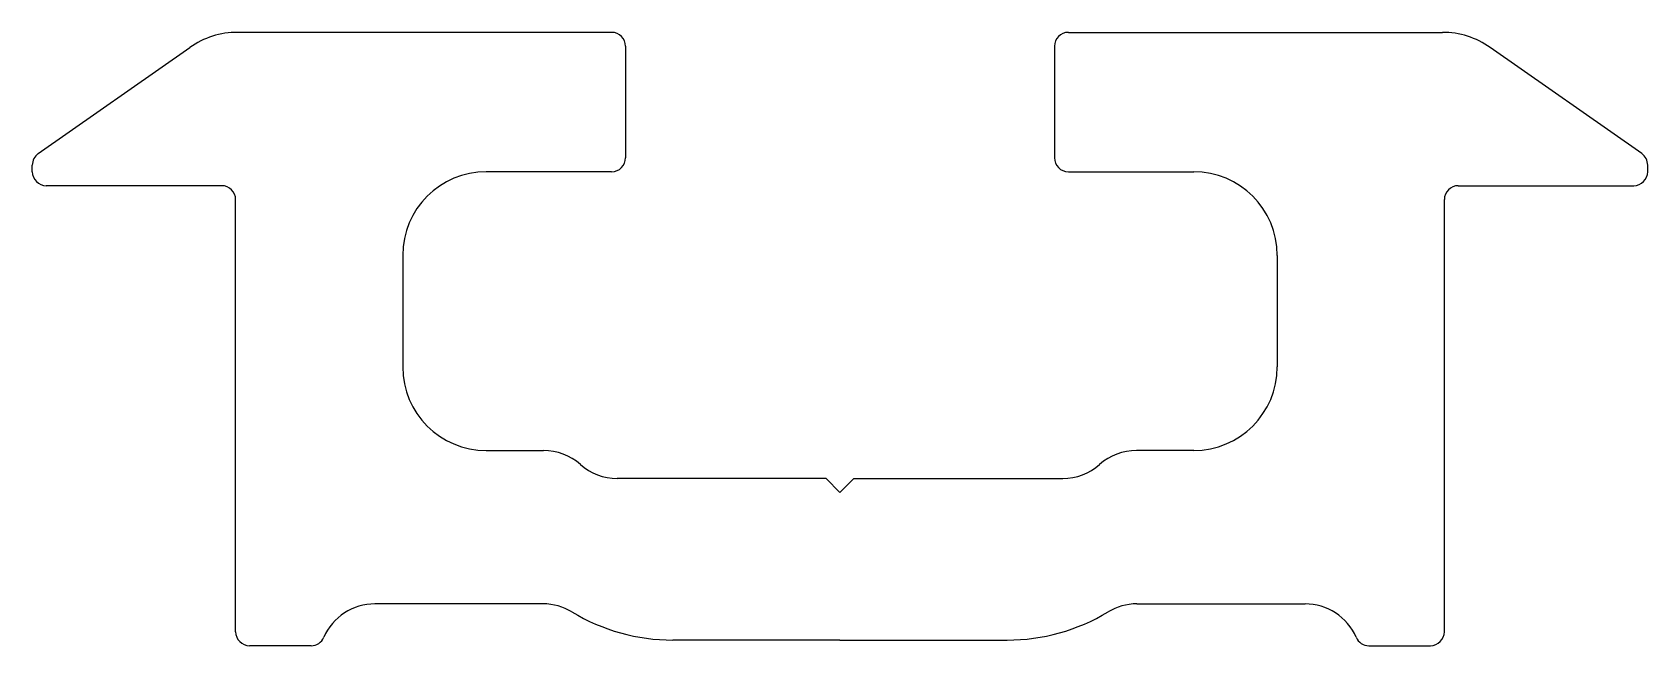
# Model space of a CAD drawing. Extents: x 1402.9 to 1460.9, y -18.4 to 3.6.
import ezdxf

# ---------------------------------------------------------------- set-up
doc = ezdxf.new("R2010")
doc.units = 0
doc.header["$LTSCALE"] = 15
doc.layers.get('0').update_dxf_attribs({"linetype": 'CONTINUOUS'})

msp = doc.modelspace()

# ---------------------------------------------------------------- linework, layer by layer
for p, q in [((1423.733, 3.615), (1410.306, 3.615)), ((1440.133, 3.615), (1453.561, 3.615)), ((1403.146, -0.735), (1408.585, 3.073)), ((1424.233, 3.115), (1424.233, -0.885)), ((1439.633, 3.115), (1439.633, -0.885)), ((1460.72, -0.735), (1455.281, 3.073)), ((1402.933, -1.385), (1402.933, -1.145)), ((1460.933, -1.385), (1460.933, -1.145)), ((1423.733, -1.385), (1419.233, -1.385)), ((1440.133, -1.385), (1444.633, -1.385)), ((1409.733, -1.885), (1403.433, -1.885)), ((1454.133, -1.885), (1460.433, -1.885)), ((1410.233, -17.885), (1410.233, -2.385)), ((1453.633, -17.885), (1453.633, -2.385)), ((1416.233, -4.385), (1416.233, -8.385)), ((1447.633, -4.385), (1447.633, -8.385)), ((1419.233, -11.385), (1421.287, -11.385)), ((1444.633, -11.385), (1442.579, -11.385)), ((1431.433, -12.385), (1423.933, -12.385)), ((1431.933, -12.885), (1431.433, -12.385)), ((1431.933, -12.885), (1432.433, -12.385)), ((1432.433, -12.385), (1439.933, -12.385)), ((1421.274, -16.885), (1415.233, -16.885)), ((1442.592, -16.885), (1448.633, -16.885)), ((1412.942, -18.385), (1410.733, -18.385)), ((1431.933, -18.185), (1425.933, -18.185)), ((1431.933, -18.185), (1437.933, -18.185)), ((1450.924, -18.385), (1453.133, -18.385))]:
    msp.add_line(p, q)
for centre, radius, start, end in [((1410.306, 0.615), 3, 90, 125), ((1423.733, 3.115), 0.5, 0, 90), ((1440.133, 3.115), 0.5, 90, 180), ((1453.561, 0.615), 3, 55, 90), ((1403.433, -1.145), 0.5, 125, 180), ((1423.733, -0.885), 0.5, 270, 0), ((1440.133, -0.885), 0.5, 180, 270), ((1460.433, -1.145), 0.5, 0, 55), ((1403.433, -1.385), 0.5, 180, 270), ((1419.233, -4.385), 3, 90, 180), ((1444.633, -4.385), 3, 0, 90), ((1460.433, -1.385), 0.5, 270, 0), ((1409.733, -2.385), 0.5, 0, 90), ((1454.133, -2.385), 0.5, 90, 180), ((1419.233, -8.385), 3, 180, 270), ((1444.633, -8.385), 3, 270, 0), ((1421.287, -13.385), 2, 48.59038, 90), ((1442.579, -13.385), 2, 90, 131.40962), ((1423.933, -10.385), 2, 228.59038, 270), ((1439.933, -10.385), 2, 270, 311.40962), ((1415.233, -18.885), 2, 90, 156.42182), ((1421.274, -18.885), 2, 58.82116, 90), ((1425.933, -11.185), 7, 238.82116, 270), ((1437.933, -11.185), 7, 270, 301.17884), ((1442.592, -18.885), 2, 90, 121.17884), ((1448.633, -18.885), 2, 23.57818, 90), ((1410.733, -17.885), 0.5, 180, 270), ((1453.133, -17.885), 0.5, 270, 0), ((1412.942, -17.885), 0.5, 270, 336.42182), ((1450.924, -17.885), 0.5, 203.57818, 270)]:
    msp.add_arc(centre, radius, start, end)

doc.saveas('drawing.dxf')
